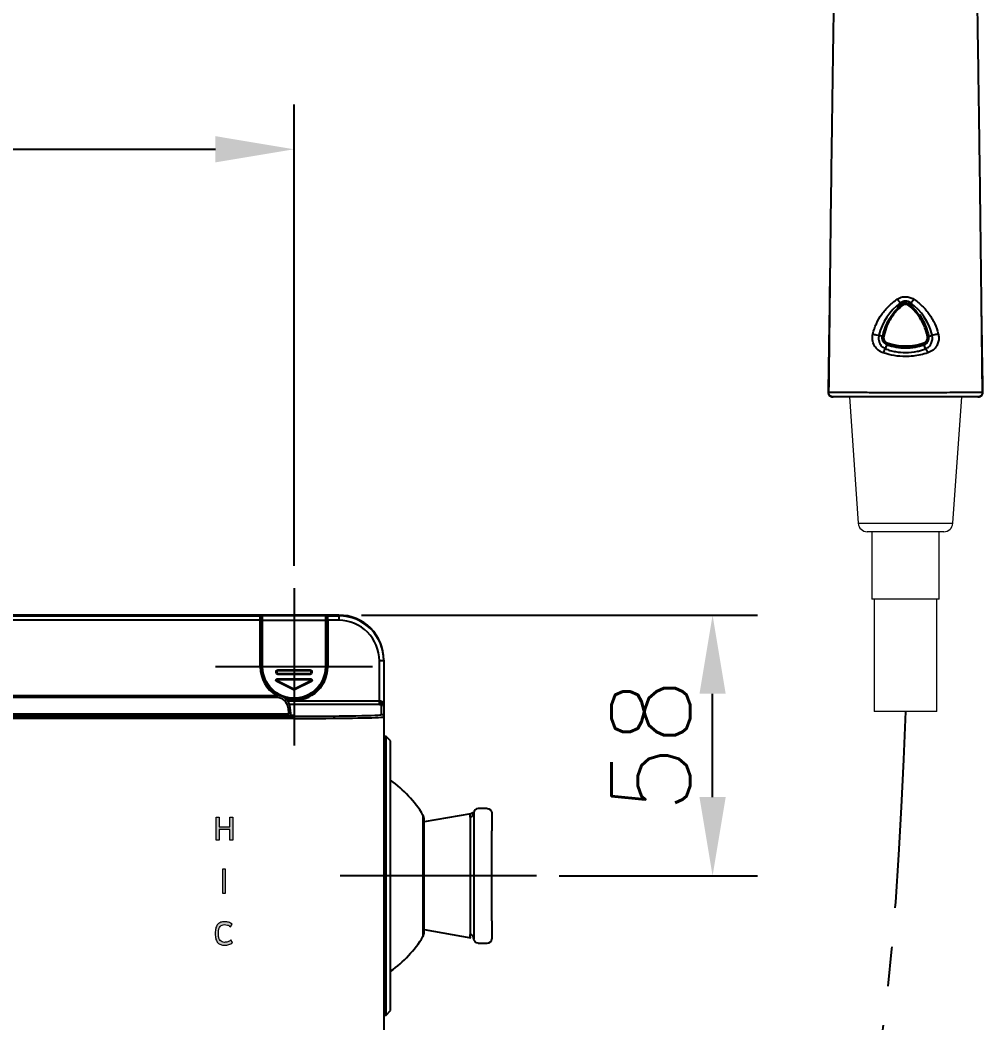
# Model space of a CAD drawing. Extents: x -3383 to -2963, y -4299 to -3705.
# Drawn here: x -3215.27 to -3172.4, y -4096.06 to -4051.43 of the extents above; entities that cross this region are included whole.
import ezdxf

# ---------------------------------------------------------------- set-up
doc = ezdxf.new("R2010")
doc.units = 0
doc.header["$LTSCALE"] = 7
doc.linetypes.add('CENTER', pattern=[2, 1.25, -0.25, 0.25, -0.25])
doc.layers.get('0').update_dxf_attribs({"color": 2, "linetype": 'CONTINUOUS'})
doc.layers.get('Defpoints').update_dxf_attribs({"linetype": 'CONTINUOUS'})
for name, color, linetype in [('1', 7, 'CONTINUOUS'), ('6', 7, 'CONTINUOUS'), ('CL', 1, 'CENTER'), ('DWG', 7, 'CONTINUOUS')]:
    doc.layers.add(name, color=color, linetype=linetype)
doc.styles.add('DD', font='romans', dxfattribs={"bigfont": 'GHS.shx'})
doc.dimstyles.new('CWC', dxfattribs={"dimscale": 0, "dimtxt": 3.5, "dimasz": 3.5, "dimexe": 2, "dimexo": 1, "dimgap": 1, "dimtad": 1, "dimdec": 4, "dimdsep": 46, "dimtxsty": 'DD', "dimcen": 3, "dimclrd": 2, "dimclre": 2, "dimclrt": 2, "dimadec": 3, "dimazin": 2, "dimtfac": 1, "dimtdec": 4, "dimtmove": 0, "dimatfit": 3, "dimfxl": 1, "dimtvp": 1, "dimtolj": 1, "dimtzin": 0, "dimlwd": -1, "dimlwe": -1, "dimarcsym": 0})

# ---------------------------------------------------------------- blocks, each defined once
blk = doc.blocks.new('*D33')
at = {"layer": 'Defpoints', "color": 0, "transparency": 16777216}
for p in [(-3203.071, -4057.183), (-3288.071, -4076.715), (-3203.071, -4076.715)]:
    blk.add_point(p, dxfattribs=at)
at = {"layer": 'DWG', "color": 2, "transparency": 16777216}
for p, q in [((-3288.071, -4075.715), (-3288.071, -4055.183)), ((-3203.071, -4075.715), (-3203.071, -4055.183)), ((-3284.571, -4057.183), (-3206.571, -4057.183))]:
    blk.add_line(p, q, dxfattribs=at)
for points in [[(-3284.571, -4056.599), (-3284.571, -4057.766), (-3288.071, -4057.183)], [(-3206.571, -4056.599), (-3206.571, -4057.766), (-3203.071, -4057.183)]]:
    blk.add_solid(points, dxfattribs=at)
at = {"layer": 'DWG', "color": 2, "transparency": 16777216, "insert": (-3245.571, -4054.433), "char_height": 3.5, "attachment_point": 5, "style": 'DD'}
blk.add_mtext('\\A1;425', dxfattribs=at)
blk = doc.blocks.new('*D30')
at = {"layer": 'Defpoints', "color": 0, "transparency": 16777216}
for p in [(-3201.071, -4077.915), (-3184.437, -4077.915), (-3192.271, -4089.515)]:
    blk.add_point(p, dxfattribs=at)
at = {"layer": 'DWG', "color": 2, "transparency": 16777216}
for p, q in [((-3200.071, -4077.915), (-3182.437, -4077.915)), ((-3184.437, -4086.015), (-3184.437, -4081.415)), ((-3191.271, -4089.515), (-3182.437, -4089.515))]:
    blk.add_line(p, q, dxfattribs=at)
for points in [[(-3185.021, -4081.415), (-3183.854, -4081.415), (-3184.437, -4077.915)], [(-3185.021, -4086.015), (-3183.854, -4086.015), (-3184.437, -4089.515)]]:
    blk.add_solid(points, dxfattribs=at)
at = {"layer": 'DWG', "color": 2, "transparency": 16777216, "insert": (-3187.187, -4083.715), "char_height": 3.5, "attachment_point": 5, "rotation": 90, "style": 'DD'}
blk.add_mtext('\\A1;58', dxfattribs=at)

msp = doc.modelspace()

# ---------------------------------------------------------------- hatches: boundary and pattern name
h = msp.add_hatch(color=256)
h.paths.add_polyline_path([(-3205.79242, -4086.910575), (-3205.79242, -4087.927979), (-3205.932148, -4087.927979), (-3205.932148, -4087.459519), (-3206.404814, -4087.459519), (-3206.404814, -4087.927979), (-3206.544549, -4087.927979), (-3206.544549, -4086.910575), (-3206.404814, -4086.910575), (-3206.404814, -4087.335355), (-3205.932148, -4087.335355), (-3205.932148, -4086.910575)])
edge = h.paths.add_edge_path()
edge.add_spline(control_points=[(-3205.807992, -4092.477641), (-3205.8587, -4092.526565), (-3205.914234, -4092.560396), (-3205.974453, -4092.579206), (-3206.034672, -4092.598015), (-3206.099167, -4092.607456), (-3206.167797, -4092.607456), (-3206.228982, -4092.607456), (-3206.284517, -4092.598291), (-3206.334258, -4092.579961), (-3206.384148, -4092.561567), (-3206.427004, -4092.533592), (-3206.462698, -4092.495972), (-3206.498526, -4092.458351), (-3206.526219, -4092.411771), (-3206.545925, -4092.356307), (-3206.565772, -4092.300773), (-3206.575558, -4092.235382), (-3206.575558, -4092.160141), (-3206.575558, -4092.160141), (-3206.575558, -4092.006351), (-3206.575558, -4092.006351), (-3206.575558, -4091.932007), (-3206.565772, -4091.867103), (-3206.545925, -4091.811569), (-3206.526219, -4091.756105), (-3206.498251, -4091.709524), (-3206.462006, -4091.671903), (-3206.425761, -4091.634284), (-3206.382765, -4091.606033), (-3206.332883, -4091.587223), (-3206.283, -4091.568413), (-3206.228016, -4091.558973), (-3206.167797, -4091.558973), (-3206.097241, -4091.558973), (-3206.035639, -4091.567722), (-3205.982998, -4091.585085), (-3205.930222, -4091.60252), (-3205.879923, -4091.630015), (-3205.831966, -4091.667635), (-3205.831966, -4091.667635), (-3205.903898, -4091.781942), (-3205.903898, -4091.781942), (-3205.950062, -4091.744322), (-3205.994025, -4091.719381), (-3206.035914, -4091.707181), (-3206.077669, -4091.694919), (-3206.121766, -4091.688851), (-3206.167797, -4091.688851), (-3206.206377, -4091.688851), (-3206.241929, -4091.695398), (-3206.274314, -4091.708558), (-3206.306841, -4091.721786), (-3206.33495, -4091.74198), (-3206.359066, -4091.769264), (-3206.383041, -4091.796547), (-3206.401512, -4091.831345), (-3206.414741, -4091.87365), (-3206.42797, -4091.916025), (-3206.434447, -4091.966325), (-3206.434447, -4092.024681), (-3206.434447, -4092.024681), (-3206.434447, -4092.141818), (-3206.434447, -4092.141818), (-3206.434447, -4092.200104), (-3206.42797, -4092.250474), (-3206.414741, -4092.292779), (-3206.401512, -4092.335084), (-3206.383041, -4092.369952), (-3206.359066, -4092.397166), (-3206.33495, -4092.424519), (-3206.306841, -4092.444706), (-3206.274314, -4092.457872), (-3206.241929, -4092.47103), (-3206.206377, -4092.477641), (-3206.167797, -4092.477641), (-3206.118874, -4092.477641), (-3206.06995, -4092.470134), (-3206.021034, -4092.455042), (-3205.972111, -4092.440021), (-3205.926497, -4092.411771), (-3205.884192, -4092.370362), (-3205.884192, -4092.370362), (-3205.807992, -4092.477641), (-3205.807992, -4092.477641)], knot_values=[0, 0, 0, 0, 1, 1, 1, 2, 2, 2, 3, 3, 3, 4, 4, 4, 5, 5, 5, 6, 6, 6, 7, 7, 7, 8, 8, 8, 9, 9, 9, 10, 10, 10, 11, 11, 11, 12, 12, 12, 13, 13, 13, 14, 14, 14, 15, 15, 15, 16, 16, 16, 17, 17, 17, 18, 18, 18, 19, 19, 19, 20, 20, 20, 21, 21, 21, 22, 22, 22, 23, 23, 23, 24, 24, 24, 25, 25, 25, 26, 26, 26, 27, 27, 27, 28, 28, 28, 28], degree=3, periodic=0)
h.paths.add_polyline_path([(-3206.236835, -4089.212246), (-3206.131002, -4089.212246), (-3206.131002, -4090.305857), (-3206.236835, -4090.305857)])

# ---------------------------------------------------------------- linework, layer by layer
at = {"color": 7, "linetype": 'Continuous', "lineweight": 15}
for p, q in [((-3178.346383, -4068.202044), (-3177.952837, -4073.829947)), ((-3173.739922, -4073.829947), (-3173.346382, -4068.202044)), ((-3175.84638, -4074.202044), (-3177.553814, -4074.202044)), ((-3177.346384, -4074.202044), (-3177.346384, -4077.202044)), ((-3174.138951, -4074.202044), (-3175.84638, -4074.202044)), ((-3174.346381, -4077.202044), (-3174.346381, -4074.202044)), ((-3174.346379, -4077.202047), (-3174.346379, -4075.326814)), ((-3177.34638, -4075.67146), (-3177.34638, -4077.202047)), ((-3174.346381, -4077.202044), (-3177.346384, -4077.202044)), ((-3174.346379, -4077.202047), (-3177.34638, -4077.202047)), ((-3177.246379, -4077.202047), (-3177.246379, -4082.202047)), ((-3174.44638, -4082.202047), (-3174.44638, -4077.202047)), ((-3174.44638, -4082.202047), (-3177.246379, -4082.202047))]:
    msp.add_line(p, q, dxfattribs=at)
at = {"color": 8, "linetype": 'Continuous', "lineweight": 15}
for p, q in [((-3177.952837, -4073.829947), (-3175.84638, -4073.829947)), ((-3175.84638, -4073.829947), (-3173.739922, -4073.829947))]:
    msp.add_line(p, q, dxfattribs=at)
at = {"color": 7, "linetype": 'Continuous', "lineweight": 15}
for centre, start, end in [((-3177.553815, -4073.802044), 184, 270), ((-3174.138948, -4073.802044), 270, 356)]:
    msp.add_arc(centre, 0.4, start, end, dxfattribs=at)
at = {"layer": '1', "lineweight": 0}
for p, q in [((-3206.236835, -4090.305857), (-3206.236835, -4089.212246)), ((-3206.236835, -4089.212246), (-3206.131002, -4089.212246)), ((-3206.131002, -4089.212246), (-3206.131002, -4090.305857)), ((-3206.131002, -4090.305857), (-3206.236835, -4090.305857))]:
    msp.add_line(p, q, dxfattribs=at)
msp.add_lwpolyline([(-3205.79242, -4086.910575), (-3205.79242, -4087.927979), (-3205.932148, -4087.927979), (-3205.932148, -4087.459519), (-3206.404814, -4087.459519), (-3206.404814, -4087.927979), (-3206.544549, -4087.927979), (-3206.544549, -4086.910575), (-3206.404814, -4086.910575), (-3206.404814, -4087.335355), (-3205.932148, -4087.335355), (-3205.932148, -4086.910575), (-3205.79242, -4086.910575)], dxfattribs=at)
msp.add_open_spline([(-3205.807992, -4092.477641), (-3205.8587, -4092.526565), (-3205.914234, -4092.560396), (-3205.974453, -4092.579206), (-3206.034672, -4092.598015), (-3206.099167, -4092.607456), (-3206.167797, -4092.607456), (-3206.228982, -4092.607456), (-3206.284517, -4092.598291), (-3206.334258, -4092.579961), (-3206.384148, -4092.561567), (-3206.427004, -4092.533592), (-3206.462698, -4092.495972), (-3206.498526, -4092.458351), (-3206.526219, -4092.411771), (-3206.545925, -4092.356307), (-3206.565772, -4092.300773), (-3206.575558, -4092.235382), (-3206.575558, -4092.160141), (-3206.575558, -4092.160141), (-3206.575558, -4092.006351), (-3206.575558, -4092.006351), (-3206.575558, -4091.932007), (-3206.565772, -4091.867103), (-3206.545925, -4091.811569), (-3206.526219, -4091.756105), (-3206.498251, -4091.709524), (-3206.462006, -4091.671903), (-3206.425761, -4091.634284), (-3206.382765, -4091.606033), (-3206.332883, -4091.587223), (-3206.283, -4091.568413), (-3206.228016, -4091.558973), (-3206.167797, -4091.558973), (-3206.097241, -4091.558973), (-3206.035639, -4091.567722), (-3205.982998, -4091.585085), (-3205.930222, -4091.60252), (-3205.879923, -4091.630015), (-3205.831966, -4091.667635), (-3205.831966, -4091.667635), (-3205.903898, -4091.781942), (-3205.903898, -4091.781942), (-3205.950062, -4091.744322), (-3205.994025, -4091.719381), (-3206.035914, -4091.707181), (-3206.077669, -4091.694919), (-3206.121766, -4091.688851), (-3206.167797, -4091.688851), (-3206.206377, -4091.688851), (-3206.241929, -4091.695398), (-3206.274314, -4091.708558), (-3206.306841, -4091.721786), (-3206.33495, -4091.74198), (-3206.359066, -4091.769264), (-3206.383041, -4091.796547), (-3206.401512, -4091.831345), (-3206.414741, -4091.87365), (-3206.42797, -4091.916025), (-3206.434447, -4091.966325), (-3206.434447, -4092.024681), (-3206.434447, -4092.024681), (-3206.434447, -4092.141818), (-3206.434447, -4092.141818), (-3206.434447, -4092.200104), (-3206.42797, -4092.250474), (-3206.414741, -4092.292779), (-3206.401512, -4092.335084), (-3206.383041, -4092.369952), (-3206.359066, -4092.397166), (-3206.33495, -4092.424519), (-3206.306841, -4092.444706), (-3206.274314, -4092.457872), (-3206.241929, -4092.47103), (-3206.206377, -4092.477641), (-3206.167797, -4092.477641), (-3206.118874, -4092.477641), (-3206.06995, -4092.470134), (-3206.021034, -4092.455042), (-3205.972111, -4092.440021), (-3205.926497, -4092.411771), (-3205.884192, -4092.370362), (-3205.884192, -4092.370362), (-3205.807992, -4092.477641), (-3205.807992, -4092.477641)], degree=3, knots=[0, 0, 0, 0, 1, 1, 1, 2, 2, 2, 3, 3, 3, 4, 4, 4, 5, 5, 5, 6, 6, 6, 7, 7, 7, 8, 8, 8, 9, 9, 9, 10, 10, 10, 11, 11, 11, 12, 12, 12, 13, 13, 13, 14, 14, 14, 15, 15, 15, 16, 16, 16, 17, 17, 17, 18, 18, 18, 19, 19, 19, 20, 20, 20, 21, 21, 21, 22, 22, 22, 23, 23, 23, 24, 24, 24, 25, 25, 25, 26, 26, 26, 27, 27, 27, 28, 28, 28, 28], dxfattribs=at)
at = {"layer": '6', "color": 7, "linetype": 'Continuous'}
for p, q in [((-3175.994843, -4064.075474), (-3175.994843, -4064.057602)), ((-3175.69789, -4064.075474), (-3175.69789, -4064.057795)), ((-3175.994843, -4066.008637), (-3175.994843, -4065.997546)), ((-3175.975097, -4066.00812), (-3175.975114, -4065.998663)), ((-3175.717618, -4065.998663), (-3175.717623, -4066.001299)), ((-3175.69789, -4066.00077), (-3175.69789, -4065.997546)), ((-3172.401084, -4067.998184), (-3172.401493, -4067.99836)), ((-3201.071387, -4077.914821), (-3245.571387, -4077.914821)), ((-3204.851387, -4077.925294), (-3201.291387, -4077.925294)), ((-3204.851387, -4077.930705), (-3204.851387, -4077.925294)), ((-3204.571387, -4077.930705), (-3204.851387, -4077.930705)), ((-3204.771396, -4077.925294), (-3201.371377, -4077.925294)), ((-3204.571387, -4077.946301), (-3204.571387, -4077.930705)), ((-3204.571387, -4078.146271), (-3204.571387, -4077.946301)), ((-3204.546141, -4077.989496), (-3204.54615, -4077.990521)), ((-3204.54615, -4077.990521), (-3204.54615, -4078.959883)), ((-3201.672384, -4077.946301), (-3204.470389, -4077.946301)), ((-3201.596623, -4077.990518), (-3201.596632, -4077.989492)), ((-3201.596623, -4077.990521), (-3201.596623, -4078.959883)), ((-3201.571387, -4077.946301), (-3201.571387, -4077.930705)), ((-3201.571387, -4077.930705), (-3201.291387, -4077.930705)), ((-3201.571387, -4078.146271), (-3201.571387, -4077.946301)), ((-3201.291387, -4077.925294), (-3201.291387, -4077.930705)), ((-3204.571387, -4080.214821), (-3204.571387, -4078.146271)), ((-3201.571387, -4078.146271), (-3201.571387, -4080.214821)), ((-3204.571387, -4079.019874), (-3204.547179, -4079.019874)), ((-3204.551387, -4079.024081), (-3204.571387, -4079.024081)), ((-3204.551387, -4079.024081), (-3204.547179, -4079.019874)), ((-3204.551387, -4079.024081), (-3204.551387, -4079.048289)), ((-3201.595594, -4079.019874), (-3201.571386, -4079.019874)), ((-3201.591387, -4079.024081), (-3201.595594, -4079.019874)), ((-3201.591387, -4079.024081), (-3201.591387, -4079.048289)), ((-3201.591387, -4079.024081), (-3201.571387, -4079.024081)), ((-3204.542203, -4079.460853), (-3204.545013, -4079.446766)), ((-3204.537423, -4080.214821), (-3204.537423, -4079.759711)), ((-3201.605351, -4079.759711), (-3201.605351, -4080.214821)), ((-3201.59776, -4079.446766), (-3201.600571, -4079.460853)), ((-3199.071387, -4079.915126), (-3199.071387, -4079.946545)), ((-3199.071387, -4079.946545), (-3199.071387, -4081.987693)), ((-3203.871387, -4080.471422), (-3203.871387, -4080.431422)), ((-3203.791387, -4080.351422), (-3202.351387, -4080.351422)), ((-3202.351387, -4080.551422), (-3203.791387, -4080.551422)), ((-3202.271387, -4080.431422), (-3202.271387, -4080.471422)), ((-3203.098219, -4081.238006), (-3203.844055, -4080.865088)), ((-3203.817223, -4080.751422), (-3202.325551, -4080.751422)), ((-3202.298718, -4080.865088), (-3203.044554, -4081.238006)), ((-3287.308624, -4081.491169), (-3203.83415, -4081.491169)), ((-3202.481868, -4081.553292), (-3202.481868, -4081.594126)), ((-3202.471387, -4081.552454), (-3202.471387, -4081.583601)), ((-3202.471387, -4081.583601), (-3202.471387, -4081.589597)), ((-3203.213514, -4082.300441), (-3203.236411, -4082.038876)), ((-3199.071387, -4081.987693), (-3199.071387, -4082.445016)), ((-3203.313134, -4082.409157), (-3287.82964, -4082.409157)), ((-3199.071387, -4082.445016), (-3199.071387, -4096.414821)), ((-3198.971387, -4083.314821), (-3199.07139, -4083.314821)), ((-3198.971387, -4095.714821), (-3198.971387, -4083.314821)), ((-3198.771387, -4083.514821), (-3198.971387, -4083.314821)), ((-3198.771387, -4095.514821), (-3198.771387, -4083.514821)), ((-3194.471387, -4086.514821), (-3194.871387, -4086.514821)), ((-3195.201975, -4086.752649), (-3197.271354, -4087.117536)), ((-3195.071387, -4086.714821), (-3195.071387, -4087.514821)), ((-3194.271387, -4086.714821), (-3194.271387, -4087.514821)), ((-3197.271387, -4092.010818), (-3197.271387, -4087.018824)), ((-3195.071387, -4087.514821), (-3195.071387, -4091.514821)), ((-3194.271387, -4091.514821), (-3194.271387, -4087.514821)), ((-3195.071387, -4091.514821), (-3195.071387, -4092.314821)), ((-3194.271387, -4091.514821), (-3194.271387, -4092.314821)), ((-3197.271354, -4091.912106), (-3195.201975, -4092.276993)), ((-3194.871387, -4092.514821), (-3194.471387, -4092.514821)), ((-3199.07139, -4095.714821), (-3198.971387, -4095.714821)), ((-3198.971387, -4095.714821), (-3198.771387, -4095.514821))]:
    msp.add_line(p, q, dxfattribs=at)
at = {"layer": '6', "color": 3, "linetype": 'Continuous'}
for p, q in [((-3175.978611, -4064.066875), (-3175.978645, -4064.047982)), ((-3175.714091, -4064.049491), (-3175.714122, -4064.066875))]:
    msp.add_line(p, q, dxfattribs=at)
at = {"layer": '6', "color": 2, "linetype": 'Continuous'}
for p, q in [((-3245.571387, -4077.946301), (-3204.571387, -4077.946301)), ((-3204.771396, -4077.925294), (-3204.767188, -4077.929502)), ((-3204.767188, -4077.929502), (-3204.487188, -4077.929502)), ((-3204.767188, -4077.930705), (-3204.767188, -4077.929502)), ((-3204.546141, -4077.989492), (-3204.571389, -4077.989492)), ((-3204.54615, -4077.990521), (-3204.53038, -4078.006292)), ((-3204.470389, -4077.946301), (-3204.487188, -4077.929502)), ((-3201.655585, -4077.929502), (-3201.672384, -4077.946301)), ((-3201.655585, -4077.929502), (-3201.375585, -4077.929502)), ((-3201.612394, -4078.006292), (-3201.596623, -4077.990521)), ((-3201.571384, -4077.989492), (-3201.596632, -4077.989492)), ((-3201.571387, -4077.946301), (-3201.071387, -4077.946301)), ((-3201.375585, -4077.929502), (-3201.371377, -4077.925294)), ((-3201.375585, -4077.929502), (-3201.375585, -4077.930705)), ((-3201.071387, -4077.946301), (-3201.071387, -4077.914821)), ((-3201.071387, -4077.946301), (-3201.071387, -4078.146271)), ((-3204.571387, -4078.146271), (-3245.571387, -4078.146271)), ((-3204.527979, -4078.146271), (-3204.527979, -4080.214821)), ((-3204.467988, -4078.146271), (-3204.527979, -4078.146271)), ((-3204.467988, -4080.214821), (-3204.467988, -4078.146271)), ((-3204.467988, -4078.146271), (-3201.674786, -4078.146271)), ((-3201.674786, -4078.146271), (-3201.674786, -4080.214821)), ((-3201.674786, -4078.146271), (-3201.614795, -4078.146271)), ((-3201.614795, -4080.214821), (-3201.614795, -4078.146271)), ((-3201.071387, -4078.146271), (-3201.571387, -4078.146271)), ((-3204.54615, -4078.959883), (-3204.571387, -4078.959883)), ((-3201.571386, -4078.959883), (-3201.596623, -4078.959883)), ((-3204.527979, -4080.214821), (-3204.537423, -4080.214821)), ((-3204.467988, -4080.214821), (-3204.527979, -4080.214821)), ((-3201.674786, -4080.214821), (-3201.614795, -4080.214821)), ((-3201.605351, -4080.214821), (-3201.614795, -4080.214821)), ((-3199.071387, -4079.946545), (-3199.271387, -4079.946545)), ((-3199.271387, -4081.733937), (-3199.271387, -4079.946545)), ((-3203.871387, -4080.431422), (-3203.831387, -4080.431422)), ((-3203.871387, -4080.471422), (-3203.831387, -4080.471422)), ((-3203.831387, -4080.431422), (-3203.831387, -4080.471422)), ((-3203.791387, -4080.351422), (-3203.791387, -4080.391422)), ((-3202.351387, -4080.391422), (-3203.791387, -4080.391422)), ((-3203.791387, -4080.511422), (-3202.351387, -4080.511422)), ((-3203.791387, -4080.551422), (-3203.791387, -4080.511422)), ((-3202.351387, -4080.351422), (-3202.351387, -4080.391422)), ((-3202.351387, -4080.551422), (-3202.351387, -4080.511422)), ((-3202.271387, -4080.431422), (-3202.311387, -4080.431422)), ((-3202.311387, -4080.471422), (-3202.311387, -4080.431422)), ((-3202.271387, -4080.471422), (-3202.311387, -4080.471422)), ((-3203.844055, -4080.865088), (-3203.826167, -4080.829311)), ((-3203.826167, -4080.829311), (-3203.080331, -4081.202229)), ((-3203.817223, -4080.751422), (-3203.817223, -4080.791422)), ((-3202.325551, -4080.791422), (-3203.817223, -4080.791422)), ((-3203.062442, -4081.202229), (-3202.316606, -4080.829311)), ((-3202.325551, -4080.751422), (-3202.325551, -4080.791422)), ((-3202.298718, -4080.865088), (-3202.316606, -4080.829311)), ((-3203.83415, -4081.585935), (-3287.308624, -4081.585935)), ((-3203.83415, -4081.491169), (-3203.83415, -4081.585935)), ((-3203.098219, -4081.238006), (-3203.080331, -4081.202229)), ((-3203.044554, -4081.238006), (-3203.062442, -4081.202229)), ((-3203.353021, -4081.733937), (-3199.271387, -4081.733937)), ((-3203.33603, -4082.042358), (-3203.313134, -4082.303923)), ((-3199.271387, -4081.893913), (-3203.267655, -4081.893913)), ((-3199.271387, -4081.893913), (-3199.271387, -4081.733937)), ((-3199.171387, -4082.345031), (-3199.171387, -4081.893666)), ((-3288.071387, -4082.413106), (-3203.071387, -4082.413106)), ((-3287.82964, -4082.303923), (-3203.313134, -4082.303923)), ((-3203.071387, -4082.513091), (-3245.423375, -4082.513091)), ((-3203.313134, -4082.409157), (-3203.313134, -4082.303923)), ((-3203.11233, -4082.379917), (-3203.111755, -4082.401832)), ((-3203.071387, -4082.413106), (-3203.071387, -4082.513091)), ((-3197.32972, -4086.810824), (-3197.32972, -4092.218818)), ((-3195.236657, -4086.901576), (-3195.236657, -4092.128066))]:
    msp.add_line(p, q, dxfattribs=at)
at = {"layer": '6', "color": 7, "linetype": 'Continuous'}
for centre, radius, start, end in [((-3203.071387, -4080.214821), 1.5, 180, 238.311565), ((-3203.071387, -4080.214821), 1.466036, 180, 240.660329), ((-3203.071387, -4080.214821), 1.5, 257.41125, 0), ((-3203.071387, -4080.214821), 1.466036, 294.158791, 0), ((-3203.071387, -4080.214821), 1.462545, 254.795672, 293.770687), ((-3201.771387, -4089.514821), 5.2, 31.332207, 54.765385), ((-3194.871387, -4086.714821), 0.2, 90, 180), ((-3197.671387, -4087.018824), 0.4, 0, 31.332207), ((-3201.771387, -4089.514821), 5.2, 305.234615, 328.667793), ((-3197.671387, -4092.010818), 0.4, 328.667793, 0), ((-3194.471387, -4092.314821), 0.2, 270, 0)]:
    msp.add_arc(centre, radius, start, end, dxfattribs=at)
at = {"layer": '6', "color": 2, "linetype": 'Continuous'}
for centre, radius, start, end in [((-3203.071387, -4080.214821), 1.456592, 180, 241.512186), ((-3203.071387, -4080.214821), 1.456592, 254.244378, 0), ((-3203.791387, -4080.431422), 0.04, 90, 180), ((-3203.791387, -4080.471422), 0.04, 180, 270), ((-3202.351387, -4080.431422), 0.04, 0, 90), ((-3202.351387, -4080.471422), 0.04, 270, 0), ((-3203.817223, -4080.811422), 0.02, 90, 243.434949), ((-3202.325551, -4080.811422), 0.02, 296.565051, 90), ((-3203.071387, -4081.18434), 0.02, 243.434949, 296.565051)]:
    msp.add_arc(centre, radius, start, end, dxfattribs=at)
at = {"layer": '6', "color": 2, "linetype": 'Continuous', "extrusion": (0, 0, -1)}
msp.add_arc((3203.071387, -4080.214821), 1.396601, 180, 0, dxfattribs=at)
at = {"layer": '6', "color": 7, "linetype": 'Continuous', "extrusion": (0, 0, -1)}
for centre, radius, start, end in [((3203.791387, -4080.431422), 0.08, 0, 90), ((3203.791387, -4080.471422), 0.08, 270, 0), ((3202.351387, -4080.431422), 0.08, 90, 180), ((3202.351387, -4080.471422), 0.08, 180, 270), ((3203.817223, -4080.811422), 0.06, 296.565051, 90), ((3202.325551, -4080.811422), 0.06, 90, 243.434949), ((3203.071387, -4081.18434), 0.06, 243.434949, 296.565051), ((3194.471387, -4086.714821), 0.2, 90, 180), ((3194.871387, -4092.314821), 0.2, 270, 0)]:
    msp.add_arc(centre, radius, start, end, dxfattribs=at)
at = {"layer": '6', "color": 7, "linetype": 'Continuous', "extrusion": (0.000914781, 0, 1)}
msp.add_arc((-3203.311697, -4082.309157, -2.968988), 0.1, 270, 5, dxfattribs=at)
at = {"layer": '6', "color": 7, "linetype": 'Continuous'}
for centre, major_axis, ratio, start_param, end_param in [((-3176.00234, -4064.153748), (0.038993, -0.045602), 0.016813, 1.694348583, 3.141592654), ((-3175.690393, -4064.153748), (-0.038993, -0.045602), 0.017536, 3.141592654, 4.589448861), ((-3177.201362, -4065.403372), (0.194574, -0.04627), 0.119916, 4.180371546, 5.791967546), ((-3176.643884, -4065.805243), (-0.019996, -0.05657), 0.334751, 4.719842909, 6.283185307), ((-3175.048848, -4065.805243), (0.019996, -0.05657), 0.334684, 0, 1.563366073), ((-3204.771377, -4077.985303), (-0.042439, 0.042439), 0.999695, 5.497939437, 5.925873834), ((-3204.487188, -4077.989492), (0.023042, 0.055629), 0.975619, 0.401501875, 1.954844926), ((-3201.655585, -4077.989492), (-0.023042, 0.055629), 0.975619, 4.328340381, 5.881683433), ((-3201.371396, -4077.985303), (0.042439, 0.042439), 0.999695, 6.64049678, 7.068431177), ((-3201.071387, -4079.915126), (0, 2.000305), 0.999848, 4.71238898, 6.283185307), ((-3201.071387, -4079.946545), (0, 2.000244), 0.999878, 4.71238898, 6.283185307), ((-3204.547197, -4078.959879), (0, -0.060004), 0.017452, 0.017365611, 1.570731714), ((-3201.595576, -4078.959878), (0, 0.060005), 0.017452, 1.570880308, 3.124207673), ((-3203.834126, -4082.091169), (-0.425755, 0.422785), 0.99996, 4.01077631, 5.494306175), ((-3203.501889, -4082.401822), (-0.390134, 0.000012), 0.017489, 2.228400888, 3.142051807), ((-3203.431848, -4079.80914), (-0.230761, 2.640017), 0.000104, 3.322108821, 3.449532153), ((-3203.071387, -4082.345031), (3.9, 0), 0.017455, 4.71238898, 6.283185307), ((-3203.071387, -4082.445016), (4, 0), 0.017019, 4.896393019, 6.283185307)]:
    msp.add_ellipse(centre, major_axis=major_axis, ratio=ratio, start_param=start_param, end_param=end_param, dxfattribs=at)
at = {"layer": '6', "color": 3, "linetype": 'Continuous'}
for centre, major_axis, ratio, start_param, end_param in [((-3175.504772, -4063.85908), (0.118621, 0.161025), 0.101085, 3.306654272, 4.813445387), ((-3176.799858, -4065.53509), (0.058989, -0.010968), 0.047298, 1.909048654, 3.141592654), ((-3174.892875, -4065.53509), (0.058989, 0.010968), 0.047311, 0, 1.232618034)]:
    msp.add_ellipse(centre, major_axis=major_axis, ratio=ratio, start_param=start_param, end_param=end_param, dxfattribs=at)
at = {"layer": '6', "color": 2, "linetype": 'Continuous'}
for centre, major_axis, ratio, start_param, end_param in [((-3204.767188, -4077.989492), (-0.042426, -0.042426), 0.999695, 3.92714311, 4.127504243), ((-3204.470389, -4078.006292), (0.042426, 0.042426), 0.999695, 0.785550457, 2.356042197), ((-3201.672384, -4078.006292), (-0.042426, 0.042426), 0.999695, 3.92714311, 5.497634851), ((-3201.375585, -4077.989492), (-0.042426, 0.042426), 0.999695, 5.297273718, 5.497634851), ((-3201.071387, -4079.946545, -30), (0, -1.800274), 0.999848, 1.570796327, 3.141592654), ((-3203.834126, -4082.085935), (-0.355106, 0.352011), 0.999952, 4.009905607, 5.493435472), ((-3203.33603, -4082.047591), (0.099619, 0.00872), 0.052137, 6.282272766, 7.849417757), ((-3199.271387, -4081.727654), (0.2, 0), 0.031419, 4.71238898, 4.993869053), ((-3199.271387, -4081.887629), (0.36, 0), 0.017455, 4.71238898, 4.993869053), ((-3199.171387, -4081.73369), (-0.000808, 0.159998), 0.277775, 1.569394327, 3.123424295), ((-3203.313134, -4082.309157), (0.099619, 0.00872), 0.052137, 6.282272766, 7.849417757), ((-3204.202703, -4082.379947), (1.090373, 0.000022), 0.017463, 0.000457565, 0.421492916), ((-3203.11233, -4082.439908), (-0.059979, -0.001573), 0.999848, 4.686177113, 5.639174482), ((-3203.111755, -4082.461822), (-0.059979, -0.001573), 0.999848, 4.686177113, 4.936354345), ((-3203.071387, -4082.445016), (4, 0), 0.017019, 4.71238898, 4.896393042), ((-3199.171387, -4082.445016), (-0.1, 0), 0.999848, 3.141592654, 4.71238898)]:
    msp.add_ellipse(centre, major_axis=major_axis, ratio=ratio, start_param=start_param, end_param=end_param, dxfattribs=at)
at = {"layer": '6', "color": 7, "linetype": 'Continuous'}
for points, degree, knots in [([(-3178.918031, -4043.477549), (-3178.923295, -4043.683738), (-3178.93443, -4044.119869), (-3178.946438, -4044.819909), (-3178.96141, -4045.592719), (-3178.977659, -4046.44028), (-3178.99398, -4047.361787), (-3179.01071, -4048.357539), (-3179.028047, -4049.427478), (-3179.046326, -4050.571571), (-3179.06541, -4051.789654), (-3179.085127, -4053.081486), (-3179.105311, -4054.446787), (-3179.143076, -4057.073555), (-3179.202127, -4061.60417), (-3179.245884, -4065.645719), (-3179.271349, -4067.997743)], 3, [0, 0, 0, 0, 0.025839339, 0.054655315, 0.086455497, 0.121238704, 0.159002587, 0.199742151, 0.243451736, 0.290125309, 0.339755938, 0.392338726, 0.447871618, 0.506352131, 0.712716264, 1, 1, 1, 1]), ([(-3172.421421, -4067.997743), (-3172.434821, -4066.740682), (-3172.459878, -4064.390091), (-3172.498351, -4061.10692), (-3172.533459, -4058.317953), (-3172.565116, -4055.990194), (-3172.593851, -4054.002293), (-3172.620438, -4052.2308), (-3172.646078, -4050.590276), (-3172.670193, -4049.081283), (-3172.692868, -4047.704236), (-3172.714376, -4046.45882), (-3172.736754, -4045.345982), (-3172.753036, -4044.362375), (-3172.767826, -4043.75836), (-3172.774702, -4043.477557)], 3, [0, 0, 0, 0, 0.15358738, 0.287194563, 0.40059835, 0.49366537, 0.570981359, 0.643055721, 0.709883657, 0.771454773, 0.82775346, 0.878765858, 0.924479984, 0.964891244, 1, 1, 1, 1]), ([(-3179.209082, -4062.409379), (-3179.21106, -4062.542183), (-3179.225705, -4063.524158), (-3179.253727, -4065.388722), (-3179.278502, -4067.117613), (-3179.290946, -4067.998644)], 3, [0, 0, 0, 0, 0.071172671, 0.526305469, 1, 1, 1, 1]), ([(-3176.216122, -4063.854764), (-3176.179439, -4063.832753), (-3176.106021, -4063.788701), (-3175.979201, -4063.752773), (-3175.825668, -4063.739579), (-3175.6472, -4063.759415), (-3175.532851, -4063.823329), (-3175.47661, -4063.854764)], 3, [0, 0, 0, 0, 0.164149618, 0.328522212, 0.500008685, 0.754089472, 1, 1, 1, 1]), ([(-3177.304845, -4065.400005), (-3177.283211, -4065.323176), (-3177.239438, -4065.167724), (-3177.116677, -4064.869551), (-3176.916758, -4064.519898), (-3176.65494, -4064.214095), (-3176.414958, -4063.997637), (-3176.2825, -4063.90246), (-3176.216122, -4063.854764)], 3, [0, 0, 0, 0, 0.122907551, 0.248684374, 0.499967364, 0.749532374, 0.874484322, 1, 1, 1, 1]), ([(-3176.858847, -4065.524121), (-3176.843015, -4065.450179), (-3176.807798, -4065.285693), (-3176.715253, -4065.022896), (-3176.565389, -4064.716257), (-3176.380057, -4064.451363), (-3176.193756, -4064.24477), (-3176.090011, -4064.151779), (-3176.041333, -4064.108146)], 3, [0, 0, 0, 0, 0.136064633, 0.302677207, 0.499962857, 0.749367133, 0.882400549, 1, 1, 1, 1]), ([(-3176.054333, -4064.092944), (-3176.027, -4064.069572), (-3175.995133, -4064.050786), (-3175.96157, -4064.037839), (-3175.928028, -4064.024899), (-3175.891806, -4064.017409), (-3175.855857, -4064.016305), (-3175.819992, -4064.015203), (-3175.783457, -4064.020533), (-3175.74929, -4064.031453), (-3175.715535, -4064.042241), (-3175.683113, -4064.058768), (-3175.654705, -4064.079927), (-3175.649128, -4064.084082), (-3175.643686, -4064.088424), (-3175.6384, -4064.092944)], 3, [0, 0, 0, 0, 0.239700817, 0.239700817, 0.239700817, 0.479243401, 0.479243401, 0.479243401, 0.718292703, 0.718292703, 0.718292703, 0.954281626, 0.954281626, 0.954281626, 1, 1, 1, 1]), ([(-3175.686405, -4064.147477), (-3175.71064, -4064.130696), (-3175.758694, -4064.097421), (-3175.846369, -4064.084864), (-3175.934065, -4064.097411), (-3175.982129, -4064.130685), (-3176.006384, -4064.147477)], 3, [0, 0, 0, 0, 0.252149794, 0.499974132, 0.747658419, 1, 1, 1, 1]), ([(-3175.6514, -4064.108146), (-3175.602564, -4064.151926), (-3175.498623, -4064.245106), (-3175.312327, -4064.451825), (-3175.11071, -4064.740136), (-3174.962259, -4065.058105), (-3174.876304, -4065.322667), (-3174.847583, -4065.459069), (-3174.833886, -4065.524121)], 3, [0, 0, 0, 0, 0.117994322, 0.251138986, 0.500192853, 0.749095775, 0.880340798, 1, 1, 1, 1]), ([(-3175.47661, -4063.854764), (-3175.410155, -4063.902394), (-3175.278572, -4063.996702), (-3175.098871, -4064.157956), (-3174.934301, -4064.333947), (-3174.736951, -4064.589806), (-3174.530525, -4064.936769), (-3174.435002, -4065.247), (-3174.38789, -4065.400006)], 3, [0, 0, 0, 0, 0.1255493, 0.248588023, 0.373481275, 0.500400841, 0.75359701, 1, 1, 1, 1]), ([(-3172.402077, -4067.998636), (-3172.415747, -4067.12277), (-3172.434414, -4065.948732), (-3172.454576, -4064.772537), (-3172.459697, -4064.474786)], 3, [0, 0, 0, 0, 0.74695572, 1, 1, 1, 1]), ([(-3176.533484, -4064.768477), (-3176.602586, -4064.885421), (-3176.723945, -4065.130924), (-3176.78725, -4065.396072), (-3176.818943, -4065.528818)], 3, [0, 0, 0, 0, 0.499352522, 1, 1, 1, 1]), ([(-3174.873794, -4065.528818), (-3174.893549, -4065.439407), (-3174.932762, -4065.261936), (-3175.030764, -4065.006629), (-3175.114091, -4064.845966), (-3175.160008, -4064.767342), (-3175.160181, -4064.767046)], 3, [0, 0, 0, 0, 0.335612482, 0.666155237, 0.998741282, 1, 1, 1, 1]), ([(-3176.670573, -4065.88069), (-3176.712651, -4065.865812), (-3176.752066, -4065.841641), (-3176.784595, -4065.810667), (-3176.798389, -4065.797532), (-3176.811129, -4065.783042), (-3176.822488, -4065.767452), (-3176.828152, -4065.759677), (-3176.83349, -4065.751608), (-3176.838462, -4065.743285), (-3176.843434, -4065.734961), (-3176.848051, -4065.726366), (-3176.85228, -4065.717549), (-3176.856509, -4065.708733), (-3176.86036, -4065.699676), (-3176.863796, -4065.690433), (-3176.867233, -4065.681189), (-3176.870264, -4065.671737), (-3176.872853, -4065.662139), (-3176.875443, -4065.65254), (-3176.877596, -4065.642769), (-3176.879278, -4065.632899), (-3176.88096, -4065.623027), (-3176.88218, -4065.613031), (-3176.88293, -4065.602991), (-3176.88368, -4065.592951), (-3176.883962, -4065.58284), (-3176.883772, -4065.57274), (-3176.883607, -4065.564023), (-3176.88309, -4065.555295), (-3176.882217, -4065.54661), (-3176.881338, -4065.537851), (-3176.880094, -4065.529118), (-3176.878486, -4065.520468)], 3, [0, 0, 0, 0, 0.309577508, 0.309577508, 0.309577508, 0.43878038, 0.43878038, 0.43878038, 0.503023251, 0.503023251, 0.503023251, 0.567271549, 0.567271549, 0.567271549, 0.631525109, 0.631525109, 0.631525109, 0.695787279, 0.695787279, 0.695787279, 0.760060977, 0.760060977, 0.760060977, 0.824339056, 0.824339056, 0.824339056, 0.888617277, 0.888617277, 0.888617277, 0.944071018, 0.944071018, 0.944071018, 1, 1, 1, 1]), ([(-3176.66388, -4065.861813), (-3176.702278, -4065.842706), (-3176.77443, -4065.806804), (-3176.839895, -4065.710334), (-3176.867923, -4065.613702), (-3176.8617, -4065.55228), (-3176.858847, -4065.524121)], 3, [0, 0, 0, 0, 0.304710724, 0.572563174, 0.804042399, 1, 1, 1, 1]), ([(-3176.818943, -4065.528818), (-3176.820782, -4065.543226), (-3176.824444, -4065.571909), (-3176.819514, -4065.614848), (-3176.807799, -4065.655795), (-3176.7893, -4065.69396), (-3176.764962, -4065.728457), (-3176.735355, -4065.75819), (-3176.701406, -4065.782905), (-3176.675796, -4065.79361), (-3176.66297, -4065.798972)], 3, [0, 0, 0, 0, 0.124688196, 0.248213716, 0.371983644, 0.496529329, 0.621817736, 0.747571352, 0.873578768, 1, 1, 1, 1]), ([(-3175.029767, -4065.798972), (-3175.016933, -4065.793608), (-3174.991312, -4065.782901), (-3174.957348, -4065.75819), (-3174.927737, -4065.728463), (-3174.903401, -4065.693973), (-3174.88491, -4065.655813), (-3174.873205, -4065.614867), (-3174.868287, -4065.571921), (-3174.871952, -4065.543232), (-3174.873794, -4065.528818)], 3, [0, 0, 0, 0, 0.126483205, 0.252506344, 0.378241111, 0.503491523, 0.627997098, 0.751741567, 0.875270575, 1, 1, 1, 1]), ([(-3174.833886, -4065.524121), (-3174.83127, -4065.562755), (-3174.825422, -4065.649116), (-3174.889495, -4065.785303), (-3174.979734, -4065.834846), (-3175.028853, -4065.861813)], 3, [0, 0, 0, 0, 0.269473012, 0.602364728, 1, 1, 1, 1]), ([(-3175.022162, -4065.880688), (-3174.98008, -4065.865811), (-3174.940658, -4065.841643), (-3174.908125, -4065.810668), (-3174.894327, -4065.797532), (-3174.881583, -4065.78304), (-3174.870223, -4065.767446), (-3174.864558, -4065.75967), (-3174.859219, -4065.751599), (-3174.854247, -4065.743274), (-3174.849275, -4065.734948), (-3174.844658, -4065.72635), (-3174.84043, -4065.717531), (-3174.836202, -4065.708712), (-3174.832353, -4065.699653), (-3174.828917, -4065.690407), (-3174.825481, -4065.681161), (-3174.822452, -4065.671707), (-3174.819864, -4065.662107), (-3174.817276, -4065.652505), (-3174.815125, -4065.642732), (-3174.813444, -4065.63286), (-3174.811763, -4065.622986), (-3174.810545, -4065.612988), (-3174.809797, -4065.602946), (-3174.809048, -4065.592904), (-3174.808768, -4065.582792), (-3174.80896, -4065.57269), (-3174.809126, -4065.563981), (-3174.809644, -4065.555261), (-3174.810516, -4065.546585), (-3174.811396, -4065.537834), (-3174.812639, -4065.529109), (-3174.814245, -4065.520468)], 3, [0, 0, 0, 0, 0.3095907, 0.3095907, 0.3095907, 0.438815128, 0.438815128, 0.438815128, 0.503068333, 0.503068333, 0.503068333, 0.567326945, 0.567326945, 0.567326945, 0.631590737, 0.631590737, 0.631590737, 0.695863069, 0.695863069, 0.695863069, 0.760146871, 0.760146871, 0.760146871, 0.824435047, 0.824435047, 0.824435047, 0.888723416, 0.888723416, 0.888723416, 0.944124793, 0.944124793, 0.944124793, 1, 1, 1, 1]), ([(-3174.95623, -4066.067273), (-3174.920423, -4066.049122), (-3174.849547, -4066.013193), (-3174.764209, -4065.930381), (-3174.69027, -4065.814779), (-3174.637847, -4065.651238), (-3174.652839, -4065.520475), (-3174.660325, -4065.455176)], 3, [0, 0, 0, 0, 0.170814477, 0.33810703, 0.501043406, 0.750837433, 1, 1, 1, 1]), ([(-3176.670573, -4065.88069), (-3176.416058, -4065.97066), (-3176.132357, -4066.021965), (-3175.561929, -4066.022122), (-3175.276898, -4065.970732), (-3175.022162, -4065.880688)], 3, [0, 0, 0, 0, 0.5, 0.5, 1, 1, 1, 1]), ([(-3175.028853, -4065.861813), (-3175.117046, -4065.889845), (-3175.290769, -4065.945062), (-3175.567463, -4065.991098), (-3175.753807, -4066.002033), (-3175.984867, -4066.002061), (-3176.270862, -4065.980263), (-3176.531255, -4065.901784), (-3176.66388, -4065.861813)], 3, [0, 0, 0, 0, 0.171124899, 0.337084259, 0.499954445, 0.500322815, 0.745502355, 1, 1, 1, 1]), ([(-3176.66297, -4065.798972), (-3176.615426, -4065.81467), (-3176.487629, -4065.856867), (-3176.217677, -4065.916084), (-3175.846741, -4065.94723), (-3175.420124, -4065.913947), (-3175.159931, -4065.83731), (-3175.029767, -4065.798972)], 3, [0, 0, 0, 0, 0.093449623, 0.25119277, 0.499942195, 0.749841948, 1, 1, 1, 1]), ([(-3179.291219, -4067.9985), (-3179.29133, -4068.004609), (-3179.290633, -4068.029412), (-3179.281992, -4068.069589), (-3179.257369, -4068.117324), (-3179.229579, -4068.148594), (-3179.200309, -4068.170503), (-3179.17623, -4068.183797), (-3179.151255, -4068.193424), (-3179.12843, -4068.198966), (-3179.110097, -4068.201331), (-3179.089913, -4068.202201), (-3179.077354, -4068.202644), (-3179.072207, -4068.202316)], 3, [0, 0, 0, 0, 0.037229735, 0.152015414, 0.24345713, 0.355540361, 0.412901191, 0.467172021, 0.519290176, 0.575896655, 0.64777963, 0.745316676, 1, 1, 1, 1]), ([(-3179.074095, -4068.202044), (-3179.121144, -4068.202037), (-3179.176495, -4068.181998), (-3179.253896, -4068.101868), (-3179.272454, -4068.045391), (-3179.271412, -4067.997755)], 3, [0, 0, 0, 0, 0.5, 0.5, 1, 1, 1, 1]), ([(-3172.618756, -4068.202044), (-3172.670467, -4068.202044), (-3172.758084, -4068.202044), (-3172.847163, -4068.202044), (-3172.973596, -4068.202044), (-3173.037733, -4068.202044), (-3173.111521, -4068.202044), (-3173.186251, -4068.202044), (-3173.270086, -4068.202044), (-3173.355182, -4068.202044), (-3173.448816, -4068.202044), (-3173.544042, -4068.202044), (-3173.647236, -4068.202044), (-3173.752259, -4068.202044), (-3173.86564, -4068.202044), (-3173.981083, -4068.202044), (-3174.10374, -4068.202044), (-3174.22891, -4068.202044), (-3174.360179, -4068.202044), (-3174.494378, -4068.202044), (-3174.633605, -4068.202044), (-3174.774988, -4068.202044), (-3174.922383, -4068.202044), (-3175.071115, -4068.202044), (-3175.223723, -4068.202044), (-3175.378238, -4068.202044), (-3175.534532, -4068.202044), (-3175.693251, -4068.202044), (-3175.851717, -4068.202044), (-3176.010053, -4068.202044), (-3176.168941, -4068.202044), (-3176.325151, -4068.202044), (-3176.479913, -4068.202044), (-3176.632517, -4068.202044), (-3176.781611, -4068.202044), (-3176.929119, -4068.202044), (-3177.071017, -4068.202044), (-3177.210336, -4068.202044), (-3177.344499, -4068.202044), (-3177.475156, -4068.202044), (-3177.59988, -4068.202044), (-3177.721474, -4068.202044), (-3177.836321, -4068.202044), (-3177.94845, -4068.202044), (-3178.052983, -4068.202044), (-3178.155293, -4068.202044), (-3178.249632, -4068.202044), (-3178.342235, -4068.202044), (-3178.426508, -4068.202044), (-3178.509335, -4068.202044), (-3178.583477, -4068.202044), (-3178.656458, -4068.202044), (-3178.720409, -4068.202044), (-3178.970034, -4068.202044), (-3179.074009, -4068.202044)], 2, [0, 0, 0, 0.0625, 0.0625, 0.125, 0.125, 0.15625, 0.15625, 0.1875, 0.1875, 0.21875, 0.21875, 0.25, 0.25, 0.28125, 0.28125, 0.3125, 0.3125, 0.34375, 0.34375, 0.375, 0.375, 0.40625, 0.40625, 0.4375, 0.4375, 0.46875, 0.46875, 0.5, 0.5, 0.53125, 0.53125, 0.5625, 0.5625, 0.59375, 0.59375, 0.625, 0.625, 0.65625, 0.65625, 0.6875, 0.6875, 0.71875, 0.71875, 0.75, 0.75, 0.78125, 0.78125, 0.8125, 0.8125, 0.84375, 0.84375, 0.875, 0.875, 1, 1, 1]), ([(-3172.826899, -4068.202044), (-3172.875821, -4068.202044), (-3172.957459, -4068.202044), (-3173.04067, -4068.202044), (-3173.158137, -4068.202044), (-3173.217912, -4068.202044), (-3173.285965, -4068.202044), (-3173.293989, -4068.202044), (-3173.302122, -4068.202044)], 2, [0, 0, 0, 0.39093043, 0.39093043, 0.78186086, 0.78186086, 0.977326075, 0.977326075, 1, 1, 1]), ([(-3172.620805, -4068.202431), (-3172.61735, -4068.203395), (-3172.602193, -4068.202445), (-3172.573603, -4068.200538), (-3172.548621, -4068.195749), (-3172.521997, -4068.186648), (-3172.490049, -4068.170299), (-3172.457409, -4068.144396), (-3172.429412, -4068.108237), (-3172.411601, -4068.071071), (-3172.401996, -4068.033527), (-3172.400366, -4068.009034), (-3172.400695, -4067.996672)], 3, [0, 0, 0, 0, 0.276017485, 0.367511685, 0.436955431, 0.497800765, 0.556458573, 0.664253011, 0.758381921, 0.842500354, 0.921415913, 1, 1, 1, 1]), ([(-3204.53038, -4078.006292), (-3204.530064, -4078.008614), (-3204.529568, -4078.012268), (-3204.529011, -4078.030749), (-3204.528535, -4078.054371), (-3204.528085, -4078.091926), (-3204.528014, -4078.128156), (-3204.527979, -4078.146271)], 3, [0, 0, 0, 0, 0.249715363, 0.393004552, 0.500629078, 0.750319576, 1, 1, 1, 1]), ([(-3201.614795, -4078.146271), (-3201.61476, -4078.128145), (-3201.614704, -4078.099617), (-3201.614394, -4078.067592), (-3201.61399, -4078.039913), (-3201.61334, -4078.013354), (-3201.612709, -4078.008646), (-3201.612394, -4078.006292)], 3, [0, 0, 0, 0, 0.249682852, 0.39295701, 0.500574882, 0.750282208, 1, 1, 1, 1]), ([(-3199.071387, -4081.987693), (-3199.071387, -4081.987522), (-3199.071387, -4081.987351), (-3199.071388, -4081.987179), (-3199.071407, -4081.983926), (-3199.071602, -4081.980672), (-3199.071976, -4081.977425), (-3199.073625, -4081.963099), (-3199.078613, -4081.948784), (-3199.088118, -4081.935277), (-3199.094645, -4081.926003), (-3199.103293, -4081.916995), (-3199.11567, -4081.909206), (-3199.122555, -4081.904874), (-3199.130657, -4081.900871), (-3199.140773, -4081.89788), (-3199.149162, -4081.895399), (-3199.159206, -4081.893506), (-3199.171387, -4081.893666)], 3, [0, 0, 0, 0, 0.004571247, 0.004571247, 0.004571247, 0.090710301, 0.090710301, 0.090710301, 0.471802316, 0.471802316, 0.471802316, 0.733388979, 0.733388979, 0.733388979, 0.878713325, 0.878713325, 0.878713325, 1, 1, 1, 1]), ([(-3195.236657, -4086.901577), (-3195.215556, -4086.898049), (-3195.171922, -4086.883974), (-3195.114671, -4086.839495), (-3195.078425, -4086.778314), (-3195.071387, -4086.735131), (-3195.071387, -4086.714821)], 3, [0, 0, 0, 0, 0.249996414, 0.500030878, 0.750065342, 1, 1, 1, 1]), ([(-3195.071387, -4092.314821), (-3195.071387, -4092.294508), (-3195.078427, -4092.251322), (-3195.11468, -4092.190136), (-3195.171934, -4092.145664), (-3195.215563, -4092.131592), (-3195.236657, -4092.128066)], 3, [0, 0, 0, 0, 0.24995864, 0.500018294, 0.750077948, 1, 1, 1, 1])]:
    msp.add_open_spline(points, degree=degree, knots=knots, dxfattribs=at)
for points, degree in [([(-3176.073627, -4064.019886), (-3176.553324, -4064.37037), (-3176.893389, -4064.882662), (-3177.032411, -4065.455175)], 3), ([(-3176.054333, -4064.092944), (-3176.103207, -4064.134734), (-3176.15027, -4064.178256), (-3176.195456, -4064.223393)], 3), ([(-3176.041333, -4064.108146), (-3175.933798, -4064.016195), (-3175.758934, -4064.016195), (-3175.6514, -4064.108146)], 3), ([(-3174.660325, -4065.455176), (-3174.799345, -4064.882663), (-3175.139408, -4064.370372), (-3175.619106, -4064.019886)], 3), ([(-3175.228659, -4064.541201), (-3175.022427, -4064.831679), (-3174.880292, -4065.165103), (-3174.814245, -4065.520468)], 3), ([(-3176.647149, -4064.842589), (-3176.755961, -4065.054515), (-3176.834273, -4065.282575), (-3176.878486, -4065.520468)], 3), ([(-3179.291341, -4067.998339), (-3179.293257, -4067.997852), (-3179.286493, -4067.997618), (-3179.271438, -4067.997753)], 3), ([(-3195.113787, -4086.712354), (-3195.154197, -4086.744325), (-3195.204911, -4086.753163)], 2)]:
    msp.add_open_spline(points, degree=degree, dxfattribs=at)
at = {"layer": '6', "color": 3, "linetype": 'Continuous'}
for points, knots in [([(-3176.006384, -4064.147477), (-3176.072835, -4064.206259), (-3176.206789, -4064.324753), (-3176.383484, -4064.533581), (-3176.485344, -4064.687031), (-3176.533365, -4064.768275), (-3176.533484, -4064.768477)], [0, 0, 0, 0, 0.324647113, 0.654441132, 0.999140362, 1, 1, 1, 1]), ([(-3175.619106, -4064.019886), (-3175.655926, -4063.997609), (-3175.725461, -4063.955539), (-3175.846001, -4063.938734), (-3175.966866, -4063.955375), (-3176.036529, -4063.997469), (-3176.073627, -4064.019886)], [0, 0, 0, 0, 0.264586135, 0.499658705, 0.733546761, 1, 1, 1, 1]), ([(-3175.160181, -4064.767046), (-3175.230083, -4064.647404), (-3175.385863, -4064.421925), (-3175.587422, -4064.237866), (-3175.686405, -4064.147477)], [0, 0, 0, 0, 0.508912508, 1, 1, 1, 1]), ([(-3176.840361, -4066.243274), (-3176.895053, -4066.220944), (-3177.001836, -4066.177346), (-3177.13506, -4066.066616), (-3177.254814, -4065.904576), (-3177.345062, -4065.673664), (-3177.31812, -4065.490331), (-3177.304845, -4065.400005)], [0, 0, 0, 0, 0.172441926, 0.336680254, 0.501376973, 0.754333975, 1, 1, 1, 1]), ([(-3177.032411, -4065.455175), (-3177.038655, -4065.494559), (-3177.051623, -4065.576348), (-3177.036989, -4065.707008), (-3176.987862, -4065.846337), (-3176.890858, -4065.980972), (-3176.788604, -4066.038143), (-3176.736503, -4066.067273)], [0, 0, 0, 0, 0.153187968, 0.318129735, 0.499838731, 0.745155372, 1, 1, 1, 1]), ([(-3174.38789, -4065.400006), (-3174.376883, -4065.459883), (-3174.355138, -4065.578175), (-3174.38283, -4065.762535), (-3174.46525, -4065.95209), (-3174.614983, -4066.138081), (-3174.772238, -4066.207766), (-3174.852368, -4066.243274)], [0, 0, 0, 0, 0.165945856, 0.327837206, 0.500698856, 0.745580359, 1, 1, 1, 1]), ([(-3174.38789, -4065.400006), (-3174.427533, -4065.412441), (-3174.484984, -4065.427479), (-3174.592293, -4065.44921), (-3174.637078, -4065.454875), (-3174.660325, -4065.455176)], [0, 0, 0, 0, 0.5, 0.5, 1, 1, 1, 1]), ([(-3174.852368, -4066.243274), (-3174.959835, -4066.276076), (-3175.171298, -4066.340621), (-3175.508319, -4066.39446), (-3175.90243, -4066.416212), (-3176.36249, -4066.381267), (-3176.678821, -4066.289921), (-3176.840361, -4066.243274)], [0, 0, 0, 0, 0.171772307, 0.337997596, 0.500353911, 0.744847819, 1, 1, 1, 1]), ([(-3176.736503, -4066.067273), (-3176.671429, -4066.089723), (-3176.527583, -4066.139347), (-3176.23232, -4066.20521), (-3175.817846, -4066.245372), (-3175.423279, -4066.200446), (-3175.131906, -4066.128576), (-3175.014177, -4066.087494), (-3174.95623, -4066.067273)], [0, 0, 0, 0, 0.117805719, 0.260411789, 0.500033433, 0.78627911, 0.894805449, 1, 1, 1, 1]), ([(-3179.271349, -4067.997733), (-3179.239495, -4067.997655), (-3179.170446, -4067.997486), (-3178.984603, -4067.997782), (-3178.696373, -4067.998312), (-3178.264606, -4067.999071), (-3177.656474, -4067.999968), (-3176.839727, -4068.000903), (-3175.749974, -4068.002084), (-3174.519786, -4068.002357), (-3173.625114, -4067.999271), (-3173.045246, -4067.997167), (-3172.641248, -4067.997091), (-3172.499159, -4067.997505), (-3172.421421, -4067.997732)], [0, 0, 0, 0, 0.047712052, 0.103424045, 0.167044806, 0.238598053, 0.317949318, 0.404976153, 0.499815212, 0.624155632, 0.748926471, 0.815357226, 0.898980745, 1, 1, 1, 1]), ([(-3172.421331, -4067.997753), (-3172.420323, -4068.045385), (-3172.438903, -4068.101871), (-3172.516315, -4068.182009), (-3172.57165, -4068.202044), (-3172.618671, -4068.202044)], [0, 0, 0, 0, 0.5, 0.5, 1, 1, 1, 1])]:
    msp.add_open_spline(points, degree=3, knots=knots, dxfattribs=at)
msp.add_rational_spline([(-3176.216122, -4063.854764), (-3176.106969, -4064.006163), (-3176.073627, -4064.019886)], [1, 0.729369462613, 1], degree=2, dxfattribs=at)
for points in [[(-3176.073627, -4064.019886), (-3176.067195, -4064.044239), (-3176.060763, -4064.068592), (-3176.054331, -4064.092946)], [(-3175.619106, -4064.019886), (-3175.625538, -4064.044239), (-3175.63197, -4064.068593), (-3175.638402, -4064.092946)], [(-3176.87851, -4065.520465), (-3176.92981, -4065.498702), (-3176.981111, -4065.476938), (-3177.032411, -4065.455175)], [(-3174.814223, -4065.520465), (-3174.762924, -4065.498702), (-3174.711625, -4065.476939), (-3174.660325, -4065.455176)], [(-3176.736503, -4066.067273), (-3176.714517, -4066.005072), (-3176.692531, -4065.942871), (-3176.670545, -4065.88067)], [(-3174.95623, -4066.067273), (-3174.978216, -4066.005072), (-3175.000202, -4065.942871), (-3175.022188, -4065.88067)], [(-3176.736503, -4066.067273), (-3176.770215, -4066.091528), (-3176.817228, -4066.171197), (-3176.840361, -4066.243274)], [(-3174.95623, -4066.067273), (-3174.922516, -4066.091528), (-3174.875502, -4066.171196), (-3174.852368, -4066.243274)], [(-3172.421331, -4067.997753), (-3172.407948, -4067.997633), (-3172.401107, -4067.997803), (-3172.401084, -4067.998184)]]:
    msp.add_open_spline(points, degree=3, dxfattribs=at)
at = {"layer": '6', "color": 2, "linetype": 'Continuous'}
for points in [[(-3204.467988, -4078.146271), (-3204.467988, -4078.038655), (-3204.469074, -4077.948179), (-3204.470389, -4077.946301)], [(-3201.672384, -4077.946301), (-3201.673699, -4077.948179), (-3201.674786, -4078.038655), (-3201.674786, -4078.146271)]]:
    msp.add_open_spline(points, degree=3, dxfattribs=at)
at = {"layer": '6', "color": 7, "linetype": 'Continuous'}
for points, weights in [([(-3204.545013, -4079.446766), (-3204.548811, -4079.427731), (-3204.551387, -4079.266701), (-3204.551387, -4079.048289)], [1, 0.824851557873, 0.824851557873, 1]), ([(-3201.591387, -4079.048289), (-3201.591387, -4079.266701), (-3201.593962, -4079.427731), (-3201.59776, -4079.446766)], [1, 0.824851557873, 0.824851557873, 1]), ([(-3204.537423, -4079.759711), (-3204.537423, -4079.595902), (-3204.539354, -4079.47513), (-3204.542203, -4079.460853)], [1, 0.824851557873, 0.824851557873, 1]), ([(-3201.600571, -4079.460853), (-3201.603419, -4079.47513), (-3201.605351, -4079.595902), (-3201.605351, -4079.759711)], [1, 0.824851557873, 0.824851557873, 1]), ([(-3202.481868, -4081.553292), (-3202.478373, -4081.553025), (-3202.474879, -4081.552746), (-3202.471387, -4081.552454)], [1, 0.999995453728, 0.999995453728, 1])]:
    msp.add_rational_spline(points, weights, degree=3, dxfattribs=at)
at = {"layer": '6', "color": 2, "linetype": 'Continuous'}
for points, knots in [([(-3199.215831, -4081.73369), (-3199.205705, -4081.733598), (-3199.195691, -4081.735478), (-3199.186607, -4081.738723), (-3199.181366, -4081.740595), (-3199.176352, -4081.742926), (-3199.171612, -4081.745585), (-3199.157437, -4081.753534), (-3199.145439, -4081.764472), (-3199.135352, -4081.776362), (-3199.117655, -4081.797223), (-3199.104996, -4081.82168), (-3199.095555, -4081.846691), (-3199.081849, -4081.883), (-3199.074617, -4081.921618), (-3199.072238, -4081.960082), (-3199.071694, -4081.968871), (-3199.071412, -4081.977677), (-3199.071388, -4081.986481), (-3199.071387, -4081.986885), (-3199.071387, -4081.987289), (-3199.071387, -4081.987693)], [0, 0, 0, 0, 0.084746416, 0.084746416, 0.084746416, 0.133096167, 0.133096167, 0.133096167, 0.279498809, 0.279498809, 0.279498809, 0.537093148, 0.537093148, 0.537093148, 0.911179294, 0.911179294, 0.911179294, 0.996094148, 0.996094148, 0.996094148, 1, 1, 1, 1]), ([(-3203.241817, -4082.407145), (-3203.239341, -4082.403621), (-3203.237003, -4082.399982), (-3203.234804, -4082.396239), (-3203.229469, -4082.38716), (-3203.224872, -4082.377338), (-3203.2211, -4082.366569), (-3203.217623, -4082.356641), (-3203.214766, -4082.345621), (-3203.212956, -4082.333597), (-3203.212531, -4082.330773), (-3203.212162, -4082.327885), (-3203.21186, -4082.324964)], [0, 0, 0, 0, 0.162839117, 0.162839117, 0.162839117, 0.553768166, 0.553768166, 0.553768166, 0.916396489, 0.916396489, 0.916396489, 1, 1, 1, 1]), ([(-3195.236657, -4086.901577), (-3195.235463, -4086.879399), (-3195.233073, -4086.834991), (-3195.220254, -4086.789271), (-3195.207403, -4086.758766), (-3195.204987, -4086.754899), (-3195.20378, -4086.752967)], [0, 0, 0, 0, 0.249688531, 0.499959821, 0.750177382, 1, 1, 1, 1]), ([(-3195.203781, -4092.276675), (-3195.204967, -4092.274753), (-3195.207338, -4092.27091), (-3195.220203, -4092.240537), (-3195.233059, -4092.194899), (-3195.235455, -4092.150385), (-3195.236657, -4092.128066)], [0, 0, 0, 0, 0.249387393, 0.498615389, 0.748602682, 1, 1, 1, 1])]:
    msp.add_open_spline(points, degree=3, knots=knots, dxfattribs=at)
at = {"layer": 'CL'}
for p, q in [((-3203.071387, -4076.714821), (-3203.071387, -4083.714821)), ((-3199.571387, -4080.214821), (-3206.571387, -4080.214821)), ((-3192.271387, -4089.514821), (-3201.071387, -4089.514821))]:
    msp.add_line(p, q, dxfattribs=at)
msp.add_spline([(-3175.84638, -4082.202047), (-3182.528945, -4112.233561), (-3209.88516, -4123.491109), (-3243.738531, -4113.503757), (-3245.571387, -4105.914821)], degree=3, dxfattribs=at)

# ---------------------------------------------------------------- dimensions: what is measured, and where the dimension line sits
at = {"layer": 'DWG'}
dim = msp.add_linear_dim(base=(-3203.071387, -4057.182523), p1=(-3288.071387, -4076.714821), p2=(-3203.071387, -4076.714821), dimstyle='CWC', override={"dimscale": 1, "dimlfac": 5}, dxfattribs=at)
dim.commit()
dim.dimension.update_dxf_attribs({"geometry": '*D33', "text_midpoint": (-3245.571387, -4057.182523), "dimtype": 160})
dim = msp.add_linear_dim(base=(-3184.43719, -4077.914821), p1=(-3192.271387, -4089.514821), p2=(-3201.071387, -4077.914821), angle=90, dimstyle='CWC', override={"dimscale": 1, "dimlfac": 5}, dxfattribs=at)
dim.commit()
dim.dimension.update_dxf_attribs({"geometry": '*D30', "text_midpoint": (-3184.43719, -4083.714821), "dimtype": 160})

doc.saveas('drawing.dxf')
